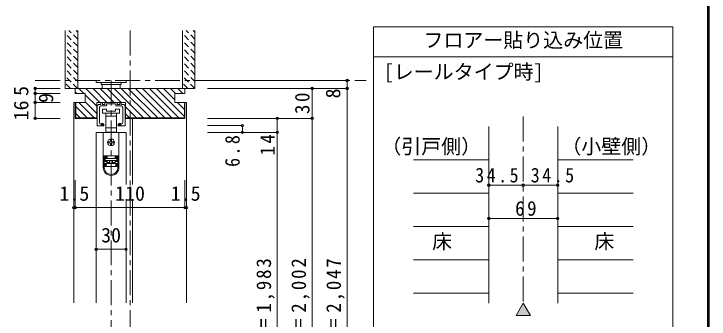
# Model space of a CAD drawing. Units: millimetres at full size, sheet at 1:5. Extents: x -957 to 993, y -689 to 708.
# Drawn here: x 296 to 993, y -221 to 85 of the extents above; entities that cross this region are included whole.
import ezdxf
from ezdxf.enums import TextEntityAlignment as Align

# ---------------------------------------------------------------- set-up
doc = ezdxf.new("R2010")
doc.units = ezdxf.units.MM
doc.header["$LTSCALE"] = 5
doc.header["$PDMODE"] = 32
doc.header["$PDSIZE"] = 2.5
doc.linetypes.add('CHAIN1', pattern=[8, 5, -1, 1, -1])
doc.linetypes.add('DASHED1', pattern=[1.8, 1.2, -0.6])
doc.layers.add('0-B_寸法', color=7, linetype='Continuous', lineweight=9)
doc.layers.add('F-1_枠', color=6, linetype='Continuous', lineweight=9)
doc.styles.add('ＭＳ ゴシック', font='')
doc.styles.get('ＭＳ ゴシック').set_extended_font_data('MS Gothic')

# ---------------------------------------------------------------- blocks, each defined once
blk = doc.blocks.new('01')
at = {"layer": '0-B_寸法'}
for p, q in [((-10.15, 6.02), (-10.15, 7.42)), ((-8.95, 7.72), (-9.85, 7.72)), ((-8.65, 6.02), (-8.65, 7.42)), ((-6.15, 7.42), (-6.15, 6.02)), ((-5.85, 7.72), (5.85, 7.72)), ((6.15, 7.42), (6.15, 6.02)), ((8.65, 6.02), (8.65, 7.42)), ((8.95, 7.72), (9.85, 7.72)), ((10.15, 6.02), (10.15, 7.42)), ((-14, 3.72), (-14, -15.48)), ((-12, 5.72), (-10.45, 5.72)), ((-11.65, 2.72), (-11.65, -12.157)), ((-10.15, 4.22), (-4.95, 4.22)), ((-6.45, 5.72), (-8.35, 5.72)), ((-4.65, 4.52), (-4.65, 5.92)), ((-4.35, 6.22), (-0.3, 6.22)), ((0, 6.52), (-0.3, 6.22)), ((0, 6.52), (0.3, 6.22)), ((4.35, 6.22), (0.3, 6.22)), ((4.65, 4.52), (4.65, 5.92)), ((10.15, 4.22), (4.95, 4.22)), ((6.45, 5.72), (8.35, 5.72)), ((12, 5.72), (10.45, 5.72)), ((11.65, 2.72), (11.65, -12.157)), ((14, 3.72), (14, -15.48)), ((-13.7, -15.78), (-7.45, -15.78)), ((-7.15, -15.48), (-7.15, -14.405)), ((7.15, -15.48), (7.15, -14.405)), ((13.7, -15.78), (7.45, -15.78))]:
    blk.add_line(p, q, dxfattribs=at)
for centre, radius, start, end in [((-9.85, 7.42), 0.3, 90, 180), ((-8.95, 7.42), 0.3, 0, 90), ((-5.85, 7.42), 0.3, 90, 180), ((5.85, 7.42), 0.3, 0, 90), ((8.95, 7.42), 0.3, 90, 180), ((9.85, 7.42), 0.3, 0, 90), ((-12, 3.72), 2, 90, 180), ((-10.15, 2.72), 1.5, 90, 180), ((-10.45, 6.02), 0.3, 270, 0), ((-8.35, 6.02), 0.3, 180, 270), ((-6.45, 6.02), 0.3, 270, 0), ((-4.95, 4.52), 0.3, 270, 0), ((-4.35, 5.92), 0.3, 90, 180), ((4.35, 5.92), 0.3, 0, 90), ((4.95, 4.52), 0.3, 180, 270), ((6.45, 6.02), 0.3, 180, 270), ((8.35, 6.02), 0.3, 270, 0), ((10.45, 6.02), 0.3, 180, 270), ((10.15, 2.72), 1.5, 0, 90), ((12, 3.72), 2, 0, 90), ((-9.65, -12.157), 2, 180, 253.54075), ((9.65, -12.157), 2, 286.45925, 0), ((-13.7, -15.48), 0.3, 180, 270), ((-8.8, -9.28), 5, 253.54075, 284.75682), ((-7.45, -14.405), 0.3, 0, 104.75682), ((-7.45, -15.48), 0.3, 270, 0), ((7.45, -14.405), 0.3, 75.24318, 180), ((7.45, -15.48), 0.3, 180, 270), ((8.8, -9.28), 5, 255.24318, 286.45925), ((13.7, -15.48), 0.3, 270, 0)]:
    blk.add_arc(centre, radius, start, end, dxfattribs=at)
for p in [(-8.8, -14.28), (8.8, -14.28)]:
    blk.add_point(p, dxfattribs=at)

msp = doc.modelspace()

# ---------------------------------------------------------------- linework, layer by layer
at = {"layer": '0-B_寸法'}
for p, q in [((956.593, 71.709), (656.593, 71.709)), ((656.593, 71.709), (656.593, -469.784)), ((347.714, 68.058), (347.714, 10.058)), ((360.214, 68.058), (360.214, 10.058)), ((465.214, 68.058), (465.214, 10.058)), ((477.714, 68.058), (477.714, 10.058)), ((360.214, 18.058), (360.214, 45.058)), ((477.714, 18.058), (477.714, 45.058)), ((956.593, 41.709), (656.593, 41.709)), ((378.714, 18.058), (378.714, 16.058)), ((408.714, 16.058), (378.714, 16.058)), ((383.714, 16.058), (383.714, 14.058)), ((403.714, 14.058), (383.714, 14.058)), ((384.714, 10.058), (384.714, 14.058)), ((402.714, 14.058), (402.714, 10.058)), ((403.714, 16.058), (403.714, 14.058)), ((408.714, 18.058), (408.714, 16.058)), ((630.214, 18.058), (490.214, 18.058)), ((630.214, 18.058), (630.214, 10.058)), ((360.214, 10.058), (347.714, 10.058)), ((357.714, 10.058), (356.214, 10.058)), ((357.714, 10.058), (467.714, 10.058)), ((357.714, 5.058), (357.714, 10.058)), ((366.445, 5.058), (361.445, 10.058)), ((382.516, -3.942), (368.516, 10.058)), ((389.588, -3.942), (375.588, 10.058)), ((396.659, -3.942), (382.659, 10.058)), ((403.73, -3.942), (389.73, 10.058)), ((426.301, -19.442), (396.801, 10.058)), ((433.372, -19.442), (403.872, 10.058)), ((440.443, -19.442), (410.943, 10.058)), ((447.514, -19.442), (418.014, 10.058)), ((454.585, -19.442), (425.085, 10.058)), ((461.656, -19.442), (432.156, 10.058)), ((467.214, -17.929), (439.227, 10.058)), ((457.714, -1.358), (446.298, 10.058)), ((458.369, 5.058), (453.369, 10.058)), ((465.44, 5.058), (460.44, 10.058)), ((477.714, 10.058), (465.214, 10.058)), ((467.714, 5.058), (467.714, 10.058)), ((475.214, 10.058), (473.714, 10.058)), ((630.214, 10.058), (490.214, 10.058)), ((595.214, -439.942), (595.214, 10.058)), ((630.214, 10.058), (630.214, -427.942)), ((359.374, 5.058), (357.714, 6.718)), ((357.714, 5.058), (367.714, 5.058)), ((367.714, 5.058), (367.714, -3.942)), ((379.314, -7.811), (367.714, 3.789)), ((467.714, 5.058), (457.714, 5.058)), ((457.714, 5.058), (457.714, -3.942)), ((367.714, -3.942), (356.214, -3.942)), ((356.214, -3.942), (356.214, -204.442)), ((357.714, -3.942), (357.714, -19.942)), ((358.214, -3.942), (358.214, -19.442)), ((376.803, -19.442), (361.303, -3.942)), ((379.314, -14.882), (367.714, -3.282)), ((379.314, -3.942), (408.114, -3.942)), ((379.314, -19.942), (379.314, -3.942)), ((408.114, -19.942), (408.114, -3.942)), ((457.714, -3.942), (469.214, -3.942)), ((467.214, -10.858), (460.298, -3.942)), ((467.214, -3.942), (467.214, -19.442)), ((467.714, -3.942), (467.714, -19.942)), ((469.214, -3.942), (469.214, -204.442)), ((369.732, -19.442), (358.214, -7.924)), ((385.214, -14.642), (385.214, -10.642)), ((385.214, -10.642), (389.214, -10.642)), ((389.214, -10.642), (389.214, -12.642)), ((389.214, -12.642), (398.214, -12.642)), ((398.214, -10.642), (402.214, -10.642)), ((398.214, -12.642), (398.214, -10.642)), ((402.214, -10.642), (402.214, -14.642)), ((408.114, -8.326), (419.23, -19.442)), ((379.314, -19.942), (357.714, -19.942)), ((362.661, -19.442), (358.214, -14.995)), ((379.314, -19.442), (358.214, -19.442)), ((393.714, -14.642), (385.214, -14.642)), ((388.464, -17.642), (388.464, -14.642)), ((393.714, -17.642), (388.464, -17.642)), ((388.464, -29.242), (388.464, -17.642)), ((402.214, -14.642), (393.714, -14.642)), ((398.964, -17.642), (393.714, -17.642)), ((398.964, -14.642), (398.964, -17.642)), ((398.964, -17.642), (398.964, -29.242)), ((412.159, -19.442), (408.114, -15.398)), ((467.214, -19.442), (408.114, -19.442)), ((467.714, -19.942), (408.114, -19.942)), ((415.214, -19.942), (415.214, -85.918)), ((595.214, -19.942), (490.214, -19.942)), ((560.214, -19.942), (560.214, -419.942)), ((525.214, -27.142), (490.214, -27.142)), ((525.214, -27.142), (525.214, -33.942)), ((378.714, -33.942), (408.714, -33.942)), ((378.714, -33.942), (378.714, -204.442)), ((385.814, -33.942), (385.814, -57.242)), ((385.814, -33.942), (401.614, -33.942)), ((388.464, -33.642), (388.464, -29.242)), ((388.464, -29.242), (393.714, -29.242)), ((389.714, -33.642), (388.464, -33.642)), ((389.714, -33.942), (389.714, -33.642)), ((393.714, -29.242), (398.964, -29.242)), ((398.964, -33.642), (397.714, -33.642)), ((398.964, -29.242), (398.964, -33.642)), ((401.614, -33.942), (401.614, -57.242)), ((408.714, -33.942), (408.714, -85.918)), ((560.214, -33.942), (490.214, -33.942)), ((772.093, -28.174), (772.093, -204.681)), ((841.093, -28.174), (841.093, -204.681)), ((393.214, -42.442), (393.214, -41.442)), ((394.214, -41.442), (394.214, -42.442)), ((391.214, -43.442), (392.214, -43.442)), ((392.214, -44.442), (391.214, -44.442)), ((393.214, -46.442), (393.214, -45.442)), ((394.214, -45.442), (394.214, -46.442)), ((395.214, -43.442), (396.214, -43.442)), ((396.214, -44.442), (395.214, -44.442)), ((385.814, -57.242), (385.814, -57.342)), ((385.814, -57.242), (401.614, -57.242)), ((385.814, -69.042), (385.814, -57.342)), ((386.814, -57.342), (389.514, -57.342)), ((387.614, -63.042), (387.614, -58.342)), ((389.514, -58.342), (387.614, -58.342)), ((389.514, -62.042), (387.614, -62.042)), ((387.814, -59.442), (389.714, -59.442)), ((387.814, -59.942), (387.814, -59.442)), ((388.814, -57.242), (388.814, -57.342)), ((389.514, -58.342), (389.514, -57.342)), ((389.514, -63.042), (389.514, -62.042)), ((389.714, -57.242), (389.714, -59.442)), ((389.714, -61.942), (389.714, -63.942)), ((392.214, -61.942), (392.214, -64.942)), ((395.214, -61.942), (395.214, -64.942)), ((397.714, -59.442), (397.714, -57.242)), ((397.714, -59.442), (399.614, -59.442)), ((397.714, -63.942), (397.714, -61.942)), ((397.914, -57.342), (397.914, -58.342)), ((397.914, -57.342), (400.614, -57.342)), ((399.814, -58.342), (397.914, -58.342)), ((397.914, -58.342), (397.914, -59.342)), ((397.914, -59.342), (399.814, -59.342)), ((398.614, -57.342), (398.614, -57.242)), ((399.614, -59.442), (399.614, -59.942)), ((399.814, -58.342), (399.814, -63.042)), ((400.614, -69.042), (400.614, -57.342)), ((400.614, -57.342), (401.614, -57.342)), ((401.614, -57.242), (401.614, -57.342)), ((401.614, -57.342), (401.614, -69.042)), ((696.593, -61.476), (772.093, -61.476)), ((841.093, -61.476), (916.593, -61.476)), ((387.614, -63.042), (389.514, -63.042)), ((387.814, -64.942), (387.814, -67.942)), ((388.814, -64.942), (387.814, -64.942)), ((387.814, -67.942), (388.814, -67.942)), ((388.814, -67.942), (388.814, -64.942)), ((398.614, -64.942), (388.814, -64.942)), ((388.814, -67.942), (398.614, -67.942)), ((389.514, -64.942), (389.514, -63.042)), ((397.714, -63.942), (395.214, -63.942)), ((397.714, -64.942), (397.714, -63.942)), ((397.914, -63.042), (399.814, -63.042)), ((397.914, -63.042), (397.914, -64.942)), ((398.614, -64.942), (398.614, -67.942)), ((399.614, -64.942), (398.614, -64.942)), ((398.614, -67.942), (399.614, -67.942)), ((399.614, -67.942), (399.614, -64.942)), ((357.714, -109.246), (357.714, -88.688)), ((467.714, -109.246), (467.714, -85.188)), ((467.714, -109.246), (467.714, -85.188)), ((772.093, -86.736), (806.593, -86.736)), ((806.593, -86.736), (841.093, -86.736)), ((696.593, -94.777), (772.093, -94.777)), ((841.093, -94.777), (916.593, -94.777)), ((408.714, -100.847), (408.714, -204.442)), ((415.214, -100.847), (415.214, -204.442)), ((467.714, -109.246), (357.714, -109.246)), ((772.093, -120.037), (841.093, -120.037)), ((696.593, -128.078), (772.093, -128.078)), ((841.093, -128.078), (916.593, -128.078)), ((408.714, -150.942), (378.714, -150.942)), ((696.593, -161.38), (772.093, -161.38)), ((841.093, -161.38), (916.593, -161.38)), ((696.593, -194.681), (772.093, -194.681)), ((841.093, -194.681), (916.593, -194.681)), ((806.593, -204.681), (799.456, -217.043)), ((806.593, -204.681), (813.73, -217.043)), ((813.73, -217.043), (799.456, -217.043))]:
    msp.add_line(p, q, dxfattribs=at)
at = {"layer": '0-B_寸法', "linetype": 'DASHED1'}
for p, q in [((360.214, 52.266), (347.714, 64.766)), ((360.214, 59.337), (351.494, 68.058)), ((360.214, 66.408), (358.565, 68.058)), ((477.714, 52.266), (465.214, 64.766)), ((477.714, 59.337), (468.994, 68.058)), ((477.714, 66.408), (476.065, 68.058)), ((360.214, 45.195), (347.714, 57.695)), ((477.714, 45.195), (465.214, 57.695)), ((360.214, 38.124), (347.714, 50.624)), ((477.714, 38.124), (465.214, 50.624)), ((360.214, 31.053), (347.714, 43.553)), ((477.714, 31.053), (465.214, 43.553)), ((360.214, 23.982), (347.714, 36.482)), ((477.714, 23.982), (465.214, 36.482)), ((360.214, 16.911), (347.714, 29.411)), ((477.714, 16.911), (465.214, 29.411)), ((359.996, 10.058), (347.714, 22.34)), ((477.496, 10.058), (465.214, 22.34)), ((352.925, 10.058), (347.714, 15.269)), ((470.425, 10.058), (465.214, 15.269))]:
    msp.add_line(p, q, dxfattribs=at)
at = {"layer": '0-B_寸法', "linetype": 'CHAIN1'}
for p, q in [((412.714, 68.058), (412.714, -449.942)), ((317.714, 18.058), (649.214, 18.058)), ((393.714, 18.058), (393.714, -439.942)), ((806.593, -18.174), (806.593, -204.681))]:
    msp.add_line(p, q, dxfattribs=at)
at = {"layer": '0-B_寸法', "color": 4}
for p, q in [((317.714, 10.058), (317.714, 5.058)), ((317.714, 10.058), (342.714, 10.058)), ((317.714, 5.058), (342.714, 5.058)), ((317.714, 5.058), (317.714, -3.942)), ((317.714, -3.942), (342.714, -3.942)), ((317.714, -3.942), (317.714, -19.942)), ((317.714, -19.942), (342.714, -19.942)), ((356.214, -109.246), (356.214, -81.688)), ((357.714, -109.246), (357.714, -81.688)), ((467.714, -109.246), (467.714, -81.688)), ((469.214, -109.246), (469.214, -81.688)), ((356.214, -109.246), (357.714, -109.246)), ((467.714, -109.246), (469.214, -109.246))]:
    msp.add_line(p, q, dxfattribs=at)
at = {"layer": '0-B_寸法'}
for points in [[(956.593, 71.709), (956.593, -469.784), (656.593, -469.784)], [(389.714, -33.642), (397.714, -33.642), (397.714, -33.942)], [(385.814, -57.342), (386.814, -57.342), (386.814, -69.042)], [(387.614, -59.342), (389.514, -59.342), (389.514, -58.342)], [(399.814, -62.042), (397.914, -62.042), (397.914, -63.042)], [(392.214, -63.942), (389.714, -63.942), (389.714, -64.942)]]:
    msp.add_lwpolyline(points, dxfattribs=at)
msp.add_lwpolyline([(387.814, -61.942), (399.614, -61.942), (399.614, -59.942), (387.814, -59.942)], close=True, dxfattribs=at)
msp.add_circle((393.714, -43.942), 3.5, dxfattribs=at)
for centre, radius, start, end in [((393.714, -41.442), 0.5, 90, 180), ((393.714, -41.442), 0.5, 0, 90), ((391.214, -43.942), 0.5, 90, 180), ((391.214, -43.942), 0.5, 180, 270), ((392.214, -42.442), 1, 270, 0), ((392.214, -45.442), 1, 0, 90), ((393.714, -46.442), 0.5, 180, 270), ((393.714, -46.442), 0.5, 270, 0), ((395.214, -42.442), 1, 180, 270), ((395.214, -45.442), 1, 90, 180), ((396.214, -43.942), 0.5, 0, 90), ((396.214, -43.942), 0.5, 270, 0), ((393.714, -69.042), 7.9, 180, 0), ((393.714, -69.042), 6.9, 180, 0)]:
    msp.add_arc(centre, radius, start, end, dxfattribs=at)
for p in [(630.214, 18.058), (317.714, 10.058), (595.214, 10.058), (630.214, 10.058), (317.714, 5.058), (317.714, -3.942), (317.714, -19.942), (560.214, -19.942), (595.214, -19.942), (525.214, -27.142), (525.214, -33.942), (560.214, -33.942), (772.093, -86.736), (806.593, -86.736), (841.093, -86.736), (356.214, -109.246), (357.714, -109.246), (357.714, -109.246), (467.714, -109.246), (467.714, -109.246), (469.214, -109.246), (772.093, -120.037), (841.093, -120.037), (378.714, -150.942), (408.714, -150.942)]:
    msp.add_point(p, dxfattribs=at)
at = {"layer": '0-B_寸法', "color": 16}
msp.add_solid([(813.73, -217.043), (806.593, -204.681), (799.456, -217.043)], dxfattribs=at)
at = {"layer": 'F-1_枠'}
for p, q in [((991.115, 707.602), (991.115, -689.065)), ((991.948, 707.602), (991.948, -689.065)), ((992.782, 707.602), (992.782, -689.065))]:
    msp.add_line(p, q, dxfattribs=at)

# ---------------------------------------------------------------- block references
at = {"layer": '0-B_寸法', "xscale": -1}
msp.add_blockref('01', (393.714, -11.662), dxfattribs=at)

# ---------------------------------------------------------------- texts
at = {"layer": '0-B_寸法', "style": 'ＭＳ ゴシック'}
for s, p in [('フロアー貼り込み位置', (706.593, 46.709)), ('[レールタイプ時]', (666.934, 15.02)), ('（引戸側）', (664.396, -59.689)), ('（小壁側）', (844.76, -59.689)), ('1.5', (341.964, -106.746)), ('110', (397.714, -106.746)), ('1.5', (453.464, -106.746)), ('30', (383.714, -148.442)), ('床', (715.343, -154.729)), ('床', (877.843, -154.729))]:
    msp.add_text(s, height=14.66, dxfattribs=at).set_placement(p, align=Align.BOTTOM_LEFT)
for s, p in [('5', (315.214, 2.558)), ('8', (627.714, 0.058)), ('9', (340.142, -4.442)), ('16', (315.214, -21.942))]:
    msp.add_text(s, height=14.66, rotation=90, dxfattribs=at).set_placement(p, align=Align.BOTTOM_LEFT)
at = {"layer": '0-B_寸法', "char_height": 14.66, "attachment_point": 7, "rotation": 90, "style": 'ＭＳ ゴシック'}
for s, insert in [('\\T1.27;\\W0.95;30', (592.714, -15.567)), ('\\T1.27;\\W0.9;6.8', (522.714, -68.442)), ('\\T1.27;\\W0.95;14', (557.714, -57.192)), ('\\T1.19;\\W0.95;ＤＨ＝1,983', (557.714, -282.192)), ('\\T1.19;\\W0.95;枠内＝2,002', (592.714, -282.192)), ('\\T1.19;\\W0.95;枠外＝2,047', (627.714, -282.192))]:
    msp.add_mtext(s, dxfattribs=dict(at, insert=insert))
at = {"layer": '0-B_寸法', "char_height": 14.66, "attachment_point": 7, "style": 'ＭＳ ゴシック'}
for s, insert in [('\\T1.28;\\W0.9;34.5', (758.475, -84.236)), ('\\T1.28;\\W0.9;34.5', (814.112, -84.236)), ('\\T1.27;\\W0.95;69', (798.468, -117.537))]:
    msp.add_mtext(s, dxfattribs=dict(at, insert=insert))

doc.saveas('drawing.dxf')
